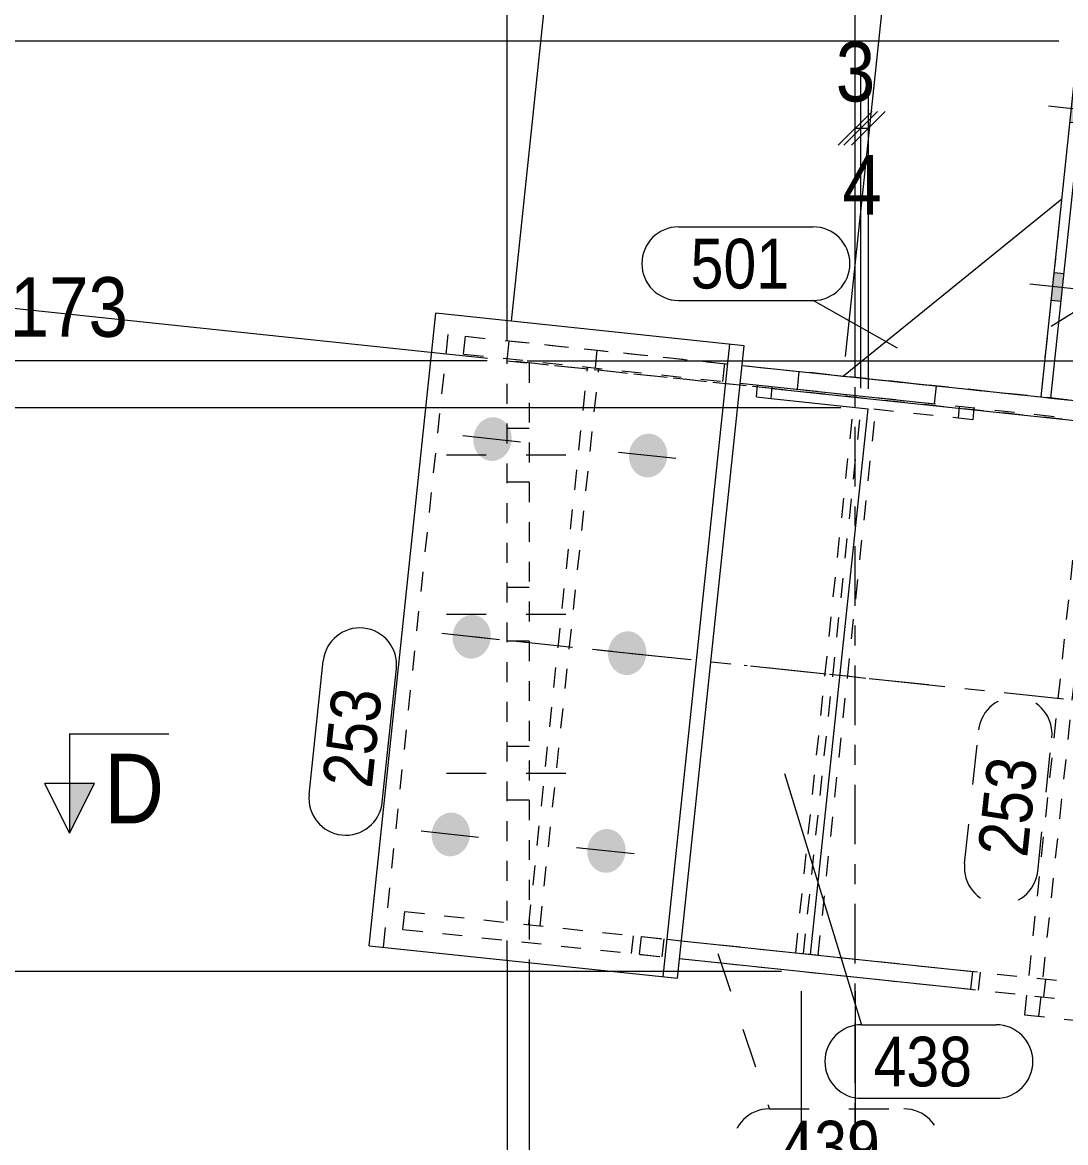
# Model space of a CAD drawing. Header units: millimetres. Extents: x 2 to 579, y 0 to 825.
# Drawn here: x 271.3 to 323.8, y 644.8 to 701.2 of the extents above; entities that cross this region are included whole.
import ezdxf

# ---------------------------------------------------------------- set-up
doc = ezdxf.new("R2010")
doc.units = ezdxf.units.MM
for name, pattern in [('XKITLINE00', [0]), ('XKITLINE01', [4, 1, -1, 1, -1]), ('XKITLINE02', [4, 2, -2]), ('XKITLINE03', [6, 3, -1, 1, -1])]:
    doc.linetypes.add(name, pattern=pattern)
for name, color, linetype, lineweight in [('Bolt', 3, 'Continuous', 0), ('Dimensions', 7, 'Continuous', 0), ('Part', 2, 'Continuous', 0), ('PartMark', 7, 'Continuous', 0), ('Section', 6, 'Continuous', 0)]:
    doc.layers.add(name, color=color, linetype=linetype, lineweight=lineweight)
doc.styles.add('ARIAL', font='ARIAL.TTF')

# ---------------------------------------------------------------- blocks, each defined once
blk = doc.blocks.new('*A7')
at = {"layer": 'Bolt', "color": 3, "linetype": 'XKITLINE02', "lineweight": 0}
for p, q in [((296.766, 680.733), (295.666, 680.733)), ((296.766, 680.733), (295.666, 680.733)), ((298.616, 679.383), (291.616, 679.383)), ((298.616, 679.383), (291.616, 679.383)), ((296.766, 678.033), (295.666, 678.033)), ((296.766, 678.033), (295.666, 678.033)), ((296.766, 672.733), (295.666, 672.733)), ((296.766, 672.733), (295.666, 672.733)), ((298.616, 671.383), (291.616, 671.383)), ((298.616, 671.383), (291.616, 671.383)), ((296.766, 670.033), (295.666, 670.033)), ((296.766, 670.033), (295.666, 670.033)), ((296.766, 664.733), (295.666, 664.733)), ((296.766, 664.733), (295.666, 664.733)), ((298.616, 663.383), (291.616, 663.383)), ((298.616, 663.383), (291.616, 663.383)), ((296.766, 662.033), (295.666, 662.033)), ((296.766, 662.033), (295.666, 662.033))]:
    blk.add_line(p, q, dxfattribs=at)
blk = doc.blocks.new('*A9')
at = {"layer": 'Bolt'}
for points in [[(324.124, 697.534), (324.621, 697.481), (324.475, 696.089), (323.977, 696.142)], [(324.124, 697.534), (324.621, 697.481), (324.475, 696.089), (323.977, 696.142)], [(323.18, 688.583), (323.677, 688.531), (323.53, 687.139), (323.033, 687.191)], [(323.18, 688.583), (323.677, 688.531), (323.53, 687.139), (323.033, 687.191)]]:
    blk.add_hatch(color=3, dxfattribs=at).paths.add_polyline_path(points, flags=17)
at = {"layer": 'Bolt', "color": 3, "linetype": 'XKITLINE00', "lineweight": 0}
for p, q in [((324.124, 697.534), (324.621, 697.481)), ((324.124, 697.534), (324.621, 697.481)), ((322.897, 696.959), (325.881, 696.645)), ((322.897, 696.959), (325.881, 696.645)), ((323.977, 696.142), (324.475, 696.089)), ((323.977, 696.142), (324.475, 696.089)), ((323.18, 688.583), (323.677, 688.531)), ((323.18, 688.583), (323.677, 688.531)), ((321.953, 688.009), (324.936, 687.694)), ((321.953, 688.009), (324.936, 687.694)), ((323.033, 687.191), (323.53, 687.139)), ((323.033, 687.191), (323.53, 687.139))]:
    blk.add_line(p, q, dxfattribs=at)
blk = doc.blocks.new('*A19')
at = {"layer": 'Bolt'}
for points in [[(295.882, 680.073), (295.878, 680.046), (295.874, 680.02), (295.869, 679.993), (295.863, 679.967), (295.858, 679.94), (295.851, 679.914), (295.844, 679.888), (295.836, 679.863), (295.828, 679.837), (295.819, 679.812), (295.81, 679.787), (295.8, 679.762), (295.79, 679.737), (295.779, 679.713), (295.768, 679.689), (295.756, 679.665), (295.744, 679.642), (295.731, 679.619), (295.717, 679.596), (295.704, 679.574), (295.689, 679.552), (295.675, 679.53), (295.66, 679.509), (295.644, 679.488), (295.628, 679.468), (295.611, 679.448), (295.595, 679.429), (295.577, 679.41), (295.56, 679.391), (295.542, 679.373), (295.523, 679.356), (295.504, 679.339), (295.485, 679.322), (295.466, 679.306), (295.446, 679.291), (295.426, 679.276), (295.405, 679.262), (295.385, 679.248), (295.364, 679.235), (295.343, 679.222), (295.321, 679.21), (295.299, 679.199), (295.277, 679.188), (295.255, 679.178), (295.233, 679.169), (295.21, 679.16), (295.188, 679.151), (295.165, 679.144), (295.142, 679.137), (295.119, 679.13), (295.096, 679.125), (295.072, 679.119), (295.049, 679.115), (295.025, 679.111), (295.002, 679.108), (294.978, 679.106), (294.955, 679.104), (294.931, 679.103), (294.907, 679.102), (294.884, 679.102), (294.86, 679.103), (294.836, 679.105), (294.813, 679.107), (294.79, 679.11), (294.766, 679.113), (294.743, 679.117), (294.72, 679.122), (294.697, 679.127), (294.674, 679.133), (294.651, 679.14), (294.629, 679.147), (294.606, 679.155), (294.584, 679.164), (294.562, 679.173), (294.54, 679.183), (294.519, 679.194), (294.497, 679.205), (294.476, 679.216), (294.456, 679.229), (294.435, 679.241), (294.415, 679.255), (294.395, 679.269), (294.376, 679.283), (294.357, 679.299), (294.338, 679.314), (294.319, 679.33), (294.301, 679.347), (294.283, 679.364), (294.266, 679.382), (294.249, 679.4), (294.232, 679.419), (294.216, 679.438), (294.201, 679.458), (294.185, 679.478), (294.17, 679.498), (294.156, 679.519), (294.142, 679.541), (294.129, 679.563), (294.116, 679.585), (294.103, 679.607), (294.091, 679.63), (294.08, 679.653), (294.069, 679.677), (294.059, 679.701), (294.049, 679.725), (294.039, 679.749), (294.03, 679.774), (294.022, 679.799), (294.014, 679.824), (294.007, 679.85), (294.001, 679.875), (293.994, 679.901), (293.989, 679.927), (293.984, 679.953), (293.98, 679.98), (293.976, 680.006), (293.972, 680.033), (293.97, 680.059), (293.968, 680.086), (293.966, 680.113), (293.965, 680.14), (293.965, 680.167), (293.965, 680.194), (293.966, 680.221), (293.967, 680.248), (293.969, 680.275), (293.972, 680.302), (293.975, 680.328), (293.979, 680.355), (293.983, 680.382), (293.988, 680.408), (293.993, 680.435), (293.999, 680.461), (294.006, 680.487), (294.013, 680.513), (294.02, 680.539), (294.029, 680.564), (294.037, 680.59), (294.047, 680.615), (294.056, 680.64), (294.067, 680.664), (294.077, 680.688), (294.089, 680.712), (294.101, 680.736), (294.113, 680.76), (294.126, 680.783), (294.139, 680.805), (294.153, 680.828), (294.167, 680.85), (294.182, 680.871), (294.197, 680.892), (294.213, 680.913), (294.229, 680.933), (294.245, 680.953), (294.262, 680.973), (294.279, 680.992), (294.297, 681.01), (294.315, 681.028), (294.334, 681.046), (294.352, 681.062), (294.372, 681.079), (294.391, 681.095), (294.411, 681.11), (294.431, 681.125), (294.451, 681.139), (294.472, 681.153), (294.493, 681.166), (294.514, 681.179), (294.536, 681.191), (294.557, 681.202), (294.579, 681.213), (294.601, 681.223), (294.624, 681.233), (294.646, 681.242), (294.669, 681.25), (294.692, 681.258), (294.715, 681.265), (294.738, 681.271), (294.761, 681.277), (294.784, 681.282), (294.808, 681.286), (294.831, 681.29), (294.855, 681.293), (294.879, 681.296), (294.902, 681.298), (294.926, 681.299), (294.949, 681.299), (294.973, 681.299), (294.997, 681.298), (295.02, 681.297), (295.044, 681.295), (295.067, 681.292), (295.091, 681.288), (295.114, 681.284), (295.137, 681.279), (295.16, 681.274), (295.183, 681.268), (295.206, 681.261), (295.228, 681.254), (295.25, 681.246), (295.273, 681.237), (295.295, 681.228), (295.316, 681.218), (295.338, 681.208), (295.359, 681.197), (295.38, 681.185), (295.401, 681.173), (295.421, 681.16), (295.442, 681.146), (295.461, 681.132), (295.481, 681.118), (295.5, 681.103), (295.519, 681.087), (295.538, 681.071), (295.556, 681.054), (295.573, 681.037), (295.591, 681.019), (295.608, 681.001), (295.624, 680.982), (295.64, 680.963), (295.656, 680.943), (295.671, 680.923), (295.686, 680.903), (295.701, 680.882), (295.715, 680.861), (295.728, 680.839), (295.741, 680.817), (295.753, 680.794), (295.765, 680.771), (295.777, 680.748), (295.788, 680.725), (295.798, 680.701), (295.808, 680.677), (295.817, 680.652), (295.826, 680.627), (295.835, 680.602), (295.842, 680.577), (295.85, 680.552), (295.856, 680.526), (295.862, 680.5), (295.868, 680.474), (295.873, 680.448), (295.877, 680.422), (295.881, 680.395), (295.884, 680.369), (295.887, 680.342), (295.889, 680.315), (295.89, 680.288), (295.891, 680.261), (295.892, 680.234), (295.892, 680.207), (295.891, 680.181), (295.889, 680.154), (295.887, 680.127), (295.885, 680.1)], [(303.707, 679.248), (303.704, 679.221), (303.699, 679.194), (303.695, 679.168), (303.689, 679.141), (303.683, 679.115), (303.677, 679.089), (303.67, 679.063), (303.662, 679.037), (303.654, 679.012), (303.645, 678.986), (303.636, 678.961), (303.626, 678.936), (303.616, 678.912), (303.605, 678.887), (303.594, 678.863), (303.582, 678.84), (303.569, 678.816), (303.556, 678.793), (303.543, 678.771), (303.529, 678.748), (303.515, 678.726), (303.5, 678.705), (303.485, 678.684), (303.47, 678.663), (303.454, 678.643), (303.437, 678.623), (303.42, 678.603), (303.403, 678.584), (303.385, 678.566), (303.367, 678.548), (303.349, 678.53), (303.33, 678.513), (303.311, 678.497), (303.291, 678.481), (303.272, 678.466), (303.252, 678.451), (303.231, 678.436), (303.21, 678.423), (303.189, 678.41), (303.168, 678.397), (303.147, 678.385), (303.125, 678.374), (303.103, 678.363), (303.081, 678.353), (303.059, 678.343), (303.036, 678.334), (303.013, 678.326), (302.991, 678.318), (302.968, 678.311), (302.944, 678.305), (302.921, 678.299), (302.898, 678.294), (302.874, 678.29), (302.851, 678.286), (302.827, 678.283), (302.804, 678.28), (302.78, 678.278), (302.757, 678.277), (302.733, 678.277), (302.709, 678.277), (302.686, 678.278), (302.662, 678.279), (302.639, 678.281), (302.615, 678.284), (302.592, 678.288), (302.569, 678.292), (302.545, 678.296), (302.522, 678.302), (302.5, 678.308), (302.477, 678.315), (302.454, 678.322), (302.432, 678.33), (302.41, 678.339), (302.388, 678.348), (302.366, 678.358), (302.344, 678.368), (302.323, 678.379), (302.302, 678.391), (302.281, 678.403), (302.261, 678.416), (302.241, 678.429), (302.221, 678.443), (302.201, 678.458), (302.182, 678.473), (302.163, 678.489), (302.145, 678.505), (302.127, 678.522), (302.109, 678.539), (302.092, 678.557), (302.075, 678.575), (302.058, 678.594), (302.042, 678.613), (302.026, 678.632), (302.011, 678.653), (301.996, 678.673), (301.982, 678.694), (301.968, 678.715), (301.954, 678.737), (301.941, 678.759), (301.929, 678.782), (301.917, 678.805), (301.906, 678.828), (301.895, 678.851), (301.884, 678.875), (301.874, 678.899), (301.865, 678.924), (301.856, 678.949), (301.848, 678.973), (301.84, 678.999), (301.833, 679.024), (301.826, 679.05), (301.82, 679.076), (301.815, 679.102), (301.81, 679.128), (301.805, 679.154), (301.801, 679.181), (301.798, 679.207), (301.796, 679.234), (301.793, 679.261), (301.792, 679.288), (301.791, 679.315), (301.791, 679.341), (301.791, 679.368), (301.792, 679.395), (301.793, 679.422), (301.795, 679.449), (301.798, 679.476), (301.801, 679.503), (301.804, 679.53), (301.809, 679.556), (301.813, 679.583), (301.819, 679.609), (301.825, 679.636), (301.831, 679.662), (301.838, 679.688), (301.846, 679.713), (301.854, 679.739), (301.863, 679.764), (301.872, 679.789), (301.882, 679.814), (301.892, 679.839), (301.903, 679.863), (301.915, 679.887), (301.926, 679.911), (301.939, 679.934), (301.952, 679.957), (301.965, 679.98), (301.979, 680.002), (301.993, 680.024), (302.008, 680.046), (302.023, 680.067), (302.038, 680.088), (302.055, 680.108), (302.071, 680.128), (302.088, 680.147), (302.105, 680.166), (302.123, 680.185), (302.141, 680.203), (302.159, 680.22), (302.178, 680.237), (302.197, 680.254), (302.217, 680.269), (302.236, 680.285), (302.257, 680.3), (302.277, 680.314), (302.298, 680.328), (302.319, 680.341), (302.34, 680.353), (302.361, 680.365), (302.383, 680.377), (302.405, 680.388), (302.427, 680.398), (302.449, 680.407), (302.472, 680.416), (302.495, 680.424), (302.517, 680.432), (302.54, 680.439), (302.564, 680.446), (302.587, 680.451), (302.61, 680.456), (302.634, 680.461), (302.657, 680.465), (302.681, 680.468), (302.704, 680.47), (302.728, 680.472), (302.751, 680.473), (302.775, 680.474), (302.799, 680.474), (302.822, 680.473), (302.846, 680.471), (302.869, 680.469), (302.893, 680.466), (302.916, 680.463), (302.939, 680.459), (302.963, 680.454), (302.986, 680.449), (303.008, 680.443), (303.031, 680.436), (303.054, 680.428), (303.076, 680.42), (303.098, 680.412), (303.12, 680.403), (303.142, 680.393), (303.164, 680.382), (303.185, 680.371), (303.206, 680.36), (303.227, 680.347), (303.247, 680.334), (303.267, 680.321), (303.287, 680.307), (303.307, 680.292), (303.326, 680.277), (303.345, 680.262), (303.363, 680.245), (303.381, 680.229), (303.399, 680.212), (303.416, 680.194), (303.433, 680.176), (303.45, 680.157), (303.466, 680.138), (303.482, 680.118), (303.497, 680.098), (303.512, 680.077), (303.526, 680.056), (303.54, 680.035), (303.554, 680.013), (303.567, 679.991), (303.579, 679.969), (303.591, 679.946), (303.602, 679.923), (303.613, 679.899), (303.624, 679.875), (303.634, 679.851), (303.643, 679.827), (303.652, 679.802), (303.66, 679.777), (303.668, 679.752), (303.675, 679.726), (303.682, 679.701), (303.688, 679.675), (303.693, 679.649), (303.698, 679.623), (303.703, 679.596), (303.707, 679.57), (303.71, 679.543), (303.713, 679.516), (303.715, 679.49), (303.716, 679.463), (303.717, 679.436), (303.717, 679.409), (303.717, 679.382), (303.716, 679.355), (303.715, 679.328), (303.713, 679.301), (303.71, 679.274)], [(294.833, 670.128), (294.829, 670.101), (294.825, 670.075), (294.82, 670.048), (294.815, 670.022), (294.809, 669.996), (294.802, 669.969), (294.795, 669.943), (294.787, 669.918), (294.779, 669.892), (294.77, 669.867), (294.761, 669.842), (294.751, 669.817), (294.741, 669.792), (294.73, 669.768), (294.719, 669.744), (294.707, 669.72), (294.695, 669.697), (294.682, 669.674), (294.669, 669.651), (294.655, 669.629), (294.64, 669.607), (294.626, 669.585), (294.611, 669.564), (294.595, 669.543), (294.579, 669.523), (294.562, 669.503), (294.546, 669.484), (294.528, 669.465), (294.511, 669.446), (294.493, 669.428), (294.474, 669.411), (294.455, 669.394), (294.436, 669.378), (294.417, 669.362), (294.397, 669.346), (294.377, 669.331), (294.356, 669.317), (294.336, 669.303), (294.315, 669.29), (294.294, 669.278), (294.272, 669.266), (294.25, 669.254), (294.229, 669.243), (294.206, 669.233), (294.184, 669.224), (294.162, 669.215), (294.139, 669.207), (294.116, 669.199), (294.093, 669.192), (294.07, 669.185), (294.047, 669.18), (294.023, 669.175), (294, 669.17), (293.976, 669.166), (293.953, 669.163), (293.929, 669.161), (293.906, 669.159), (293.882, 669.158), (293.858, 669.157), (293.835, 669.157), (293.811, 669.158), (293.788, 669.16), (293.764, 669.162), (293.741, 669.165), (293.717, 669.168), (293.694, 669.172), (293.671, 669.177), (293.648, 669.182), (293.625, 669.189), (293.602, 669.195), (293.58, 669.203), (293.557, 669.211), (293.535, 669.219), (293.513, 669.228), (293.491, 669.238), (293.47, 669.249), (293.449, 669.26), (293.428, 669.271), (293.407, 669.284), (293.386, 669.297), (293.366, 669.31), (293.346, 669.324), (293.327, 669.339), (293.308, 669.354), (293.289, 669.369), (293.27, 669.386), (293.252, 669.402), (293.234, 669.42), (293.217, 669.437), (293.2, 669.455), (293.183, 669.474), (293.167, 669.493), (293.152, 669.513), (293.136, 669.533), (293.121, 669.554), (293.107, 669.575), (293.093, 669.596), (293.08, 669.618), (293.067, 669.64), (293.054, 669.662), (293.042, 669.685), (293.031, 669.708), (293.02, 669.732), (293.01, 669.756), (293, 669.78), (292.99, 669.804), (292.981, 669.829), (292.973, 669.854), (292.965, 669.879), (292.958, 669.905), (292.952, 669.93), (292.945, 669.956), (292.94, 669.982), (292.935, 670.008), (292.931, 670.035), (292.927, 670.061), (292.924, 670.088), (292.921, 670.115), (292.919, 670.141), (292.917, 670.168), (292.916, 670.195), (292.916, 670.222), (292.916, 670.249), (292.917, 670.276), (292.918, 670.303), (292.92, 670.33), (292.923, 670.357), (292.926, 670.384), (292.93, 670.41), (292.934, 670.437), (292.939, 670.463), (292.944, 670.49), (292.95, 670.516), (292.957, 670.542), (292.964, 670.568), (292.971, 670.594), (292.98, 670.619), (292.988, 670.645), (292.998, 670.67), (293.007, 670.695), (293.018, 670.719), (293.029, 670.744), (293.04, 670.768), (293.052, 670.791), (293.064, 670.815), (293.077, 670.838), (293.09, 670.86), (293.104, 670.883), (293.118, 670.905), (293.133, 670.926), (293.148, 670.947), (293.164, 670.968), (293.18, 670.989), (293.196, 671.008), (293.213, 671.028), (293.231, 671.047), (293.248, 671.065), (293.266, 671.083), (293.285, 671.101), (293.303, 671.118), (293.323, 671.134), (293.342, 671.15), (293.362, 671.165), (293.382, 671.18), (293.402, 671.195), (293.423, 671.208), (293.444, 671.221), (293.465, 671.234), (293.487, 671.246), (293.508, 671.257), (293.53, 671.268), (293.552, 671.278), (293.575, 671.288), (293.597, 671.297), (293.62, 671.305), (293.643, 671.313), (293.666, 671.32), (293.689, 671.326), (293.712, 671.332), (293.735, 671.337), (293.759, 671.341), (293.782, 671.345), (293.806, 671.348), (293.83, 671.351), (293.853, 671.353), (293.877, 671.354), (293.9, 671.354), (293.924, 671.354), (293.948, 671.353), (293.971, 671.352), (293.995, 671.35), (294.018, 671.347), (294.042, 671.343), (294.065, 671.339), (294.088, 671.335), (294.111, 671.329), (294.134, 671.323), (294.157, 671.316), (294.179, 671.309), (294.202, 671.301), (294.224, 671.292), (294.246, 671.283), (294.267, 671.273), (294.289, 671.263), (294.31, 671.252), (294.331, 671.24), (294.352, 671.228), (294.372, 671.215), (294.393, 671.202), (294.412, 671.188), (294.432, 671.173), (294.451, 671.158), (294.47, 671.142), (294.489, 671.126), (294.507, 671.109), (294.524, 671.092), (294.542, 671.074), (294.559, 671.056), (294.575, 671.037), (294.592, 671.018), (294.607, 670.999), (294.622, 670.979), (294.637, 670.958), (294.652, 670.937), (294.666, 670.916), (294.679, 670.894), (294.692, 670.872), (294.704, 670.849), (294.716, 670.826), (294.728, 670.803), (294.739, 670.78), (294.749, 670.756), (294.759, 670.732), (294.768, 670.707), (294.777, 670.683), (294.786, 670.658), (294.793, 670.632), (294.801, 670.607), (294.807, 670.581), (294.813, 670.555), (294.819, 670.529), (294.824, 670.503), (294.828, 670.477), (294.832, 670.45), (294.835, 670.424), (294.838, 670.397), (294.84, 670.37), (294.842, 670.343), (294.842, 670.317), (294.843, 670.29), (294.843, 670.263), (294.842, 670.236), (294.84, 670.209), (294.838, 670.182), (294.836, 670.155)], [(302.658, 669.303), (302.655, 669.276), (302.65, 669.249), (302.646, 669.223), (302.64, 669.196), (302.634, 669.17), (302.628, 669.144), (302.621, 669.118), (302.613, 669.092), (302.605, 669.067), (302.596, 669.041), (302.587, 669.016), (302.577, 668.991), (302.567, 668.967), (302.556, 668.943), (302.545, 668.919), (302.533, 668.895), (302.52, 668.871), (302.508, 668.848), (302.494, 668.826), (302.48, 668.803), (302.466, 668.781), (302.451, 668.76), (302.436, 668.739), (302.421, 668.718), (302.405, 668.698), (302.388, 668.678), (302.371, 668.658), (302.354, 668.639), (302.336, 668.621), (302.318, 668.603), (302.3, 668.586), (302.281, 668.569), (302.262, 668.552), (302.242, 668.536), (302.223, 668.521), (302.203, 668.506), (302.182, 668.492), (302.161, 668.478), (302.141, 668.465), (302.119, 668.452), (302.098, 668.44), (302.076, 668.429), (302.054, 668.418), (302.032, 668.408), (302.01, 668.398), (301.987, 668.389), (301.964, 668.381), (301.942, 668.373), (301.919, 668.366), (301.896, 668.36), (301.872, 668.354), (301.849, 668.349), (301.826, 668.345), (301.802, 668.341), (301.779, 668.338), (301.755, 668.335), (301.731, 668.333), (301.708, 668.332), (301.684, 668.332), (301.66, 668.332), (301.637, 668.333), (301.613, 668.334), (301.59, 668.336), (301.566, 668.339), (301.543, 668.343), (301.52, 668.347), (301.496, 668.352), (301.473, 668.357), (301.451, 668.363), (301.428, 668.37), (301.405, 668.377), (301.383, 668.385), (301.361, 668.394), (301.339, 668.403), (301.317, 668.413), (301.295, 668.423), (301.274, 668.434), (301.253, 668.446), (301.232, 668.458), (301.212, 668.471), (301.192, 668.485), (301.172, 668.499), (301.152, 668.513), (301.133, 668.528), (301.114, 668.544), (301.096, 668.56), (301.078, 668.577), (301.06, 668.594), (301.043, 668.612), (301.026, 668.63), (301.009, 668.649), (300.993, 668.668), (300.977, 668.688), (300.962, 668.708), (300.947, 668.728), (300.933, 668.749), (300.919, 668.77), (300.905, 668.792), (300.893, 668.814), (300.88, 668.837), (300.868, 668.86), (300.857, 668.883), (300.846, 668.907), (300.835, 668.93), (300.825, 668.955), (300.816, 668.979), (300.807, 669.004), (300.799, 669.029), (300.791, 669.054), (300.784, 669.079), (300.777, 669.105), (300.771, 669.131), (300.766, 669.157), (300.761, 669.183), (300.756, 669.209), (300.752, 669.236), (300.749, 669.262), (300.747, 669.289), (300.744, 669.316), (300.743, 669.343), (300.742, 669.37), (300.742, 669.397), (300.742, 669.424), (300.743, 669.451), (300.744, 669.477), (300.746, 669.504), (300.749, 669.531), (300.752, 669.558), (300.755, 669.585), (300.76, 669.611), (300.765, 669.638), (300.77, 669.664), (300.776, 669.691), (300.782, 669.717), (300.789, 669.743), (300.797, 669.769), (300.805, 669.794), (300.814, 669.819), (300.823, 669.844), (300.833, 669.869), (300.843, 669.894), (300.854, 669.918), (300.866, 669.942), (300.877, 669.966), (300.89, 669.989), (300.903, 670.012), (300.916, 670.035), (300.93, 670.057), (300.944, 670.079), (300.959, 670.101), (300.974, 670.122), (300.99, 670.143), (301.006, 670.163), (301.022, 670.183), (301.039, 670.202), (301.056, 670.221), (301.074, 670.24), (301.092, 670.258), (301.11, 670.275), (301.129, 670.292), (301.148, 670.309), (301.168, 670.325), (301.187, 670.34), (301.208, 670.355), (301.228, 670.369), (301.249, 670.383), (301.27, 670.396), (301.291, 670.409), (301.312, 670.421), (301.334, 670.432), (301.356, 670.443), (301.378, 670.453), (301.4, 670.462), (301.423, 670.471), (301.446, 670.48), (301.468, 670.487), (301.491, 670.494), (301.515, 670.501), (301.538, 670.507), (301.561, 670.512), (301.585, 670.516), (301.608, 670.52), (301.632, 670.523), (301.655, 670.525), (301.679, 670.527), (301.703, 670.528), (301.726, 670.529), (301.75, 670.529), (301.773, 670.528), (301.797, 670.526), (301.82, 670.524), (301.844, 670.522), (301.867, 670.518), (301.891, 670.514), (301.914, 670.509), (301.937, 670.504), (301.96, 670.498), (301.982, 670.491), (302.005, 670.484), (302.027, 670.476), (302.049, 670.467), (302.071, 670.458), (302.093, 670.448), (302.115, 670.437), (302.136, 670.426), (302.157, 670.415), (302.178, 670.402), (302.198, 670.39), (302.218, 670.376), (302.238, 670.362), (302.258, 670.348), (302.277, 670.332), (302.296, 670.317), (302.314, 670.301), (302.332, 670.284), (302.35, 670.267), (302.368, 670.249), (302.384, 670.231), (302.401, 670.212), (302.417, 670.193), (302.433, 670.173), (302.448, 670.153), (302.463, 670.133), (302.477, 670.112), (302.491, 670.09), (302.505, 670.069), (302.518, 670.046), (302.53, 670.024), (302.542, 670.001), (302.554, 669.978), (302.564, 669.954), (302.575, 669.93), (302.585, 669.906), (302.594, 669.882), (302.603, 669.857), (302.611, 669.832), (302.619, 669.807), (302.626, 669.781), (302.633, 669.756), (302.639, 669.73), (302.645, 669.704), (302.649, 669.678), (302.654, 669.651), (302.658, 669.625), (302.661, 669.598), (302.664, 669.572), (302.666, 669.545), (302.667, 669.518), (302.668, 669.491), (302.668, 669.464), (302.668, 669.437), (302.667, 669.41), (302.666, 669.383), (302.664, 669.356), (302.662, 669.33)], [(293.784, 660.183), (293.78, 660.157), (293.776, 660.13), (293.771, 660.103), (293.766, 660.077), (293.76, 660.051), (293.753, 660.025), (293.746, 659.999), (293.738, 659.973), (293.73, 659.947), (293.721, 659.922), (293.712, 659.897), (293.702, 659.872), (293.692, 659.847), (293.681, 659.823), (293.67, 659.799), (293.658, 659.775), (293.646, 659.752), (293.633, 659.729), (293.62, 659.706), (293.606, 659.684), (293.592, 659.662), (293.577, 659.64), (293.562, 659.619), (293.546, 659.599), (293.53, 659.578), (293.513, 659.558), (293.497, 659.539), (293.479, 659.52), (293.462, 659.502), (293.444, 659.484), (293.425, 659.466), (293.406, 659.449), (293.387, 659.433), (293.368, 659.417), (293.348, 659.401), (293.328, 659.387), (293.308, 659.372), (293.287, 659.359), (293.266, 659.345), (293.245, 659.333), (293.223, 659.321), (293.201, 659.309), (293.18, 659.299), (293.157, 659.288), (293.135, 659.279), (293.113, 659.27), (293.09, 659.262), (293.067, 659.254), (293.044, 659.247), (293.021, 659.241), (292.998, 659.235), (292.974, 659.23), (292.951, 659.225), (292.927, 659.222), (292.904, 659.218), (292.88, 659.216), (292.857, 659.214), (292.833, 659.213), (292.809, 659.212), (292.786, 659.213), (292.762, 659.213), (292.739, 659.215), (292.715, 659.217), (292.692, 659.22), (292.668, 659.223), (292.645, 659.227), (292.622, 659.232), (292.599, 659.238), (292.576, 659.244), (292.553, 659.25), (292.531, 659.258), (292.508, 659.266), (292.486, 659.274), (292.464, 659.284), (292.442, 659.293), (292.421, 659.304), (292.4, 659.315), (292.379, 659.327), (292.358, 659.339), (292.337, 659.352), (292.317, 659.365), (292.297, 659.379), (292.278, 659.394), (292.259, 659.409), (292.24, 659.425), (292.221, 659.441), (292.203, 659.457), (292.185, 659.475), (292.168, 659.492), (292.151, 659.511), (292.134, 659.529), (292.118, 659.549), (292.103, 659.568), (292.087, 659.588), (292.073, 659.609), (292.058, 659.63), (292.044, 659.651), (292.031, 659.673), (292.018, 659.695), (292.005, 659.717), (291.993, 659.74), (291.982, 659.764), (291.971, 659.787), (291.961, 659.811), (291.951, 659.835), (291.941, 659.86), (291.933, 659.884), (291.924, 659.909), (291.916, 659.934), (291.909, 659.96), (291.903, 659.986), (291.897, 660.011), (291.891, 660.037), (291.886, 660.064), (291.882, 660.09), (291.878, 660.116), (291.875, 660.143), (291.872, 660.17), (291.87, 660.197), (291.868, 660.223), (291.867, 660.25), (291.867, 660.277), (291.867, 660.304), (291.868, 660.331), (291.869, 660.358), (291.871, 660.385), (291.874, 660.412), (291.877, 660.439), (291.881, 660.465), (291.885, 660.492), (291.89, 660.519), (291.895, 660.545), (291.901, 660.571), (291.908, 660.597), (291.915, 660.623), (291.922, 660.649), (291.931, 660.675), (291.939, 660.7), (291.949, 660.725), (291.958, 660.75), (291.969, 660.775), (291.98, 660.799), (291.991, 660.823), (292.003, 660.847), (292.015, 660.87), (292.028, 660.893), (292.041, 660.916), (292.055, 660.938), (292.069, 660.96), (292.084, 660.981), (292.099, 661.003), (292.115, 661.023), (292.131, 661.044), (292.147, 661.064), (292.164, 661.083), (292.182, 661.102), (292.199, 661.12), (292.217, 661.138), (292.236, 661.156), (292.254, 661.173), (292.274, 661.189), (292.293, 661.205), (292.313, 661.221), (292.333, 661.235), (292.353, 661.25), (292.374, 661.263), (292.395, 661.277), (292.416, 661.289), (292.438, 661.301), (292.459, 661.313), (292.481, 661.323), (292.503, 661.333), (292.526, 661.343), (292.548, 661.352), (292.571, 661.36), (292.594, 661.368), (292.617, 661.375), (292.64, 661.381), (292.663, 661.387), (292.687, 661.392), (292.71, 661.397), (292.733, 661.4), (292.757, 661.404), (292.781, 661.406), (292.804, 661.408), (292.828, 661.409), (292.852, 661.41), (292.875, 661.409), (292.899, 661.409), (292.922, 661.407), (292.946, 661.405), (292.969, 661.402), (292.993, 661.399), (293.016, 661.395), (293.039, 661.39), (293.062, 661.384), (293.085, 661.378), (293.108, 661.372), (293.13, 661.364), (293.153, 661.356), (293.175, 661.348), (293.197, 661.338), (293.219, 661.329), (293.24, 661.318), (293.261, 661.307), (293.282, 661.295), (293.303, 661.283), (293.324, 661.27), (293.344, 661.257), (293.364, 661.243), (293.383, 661.228), (293.402, 661.213), (293.421, 661.197), (293.44, 661.181), (293.458, 661.165), (293.476, 661.147), (293.493, 661.13), (293.51, 661.111), (293.526, 661.093), (293.543, 661.073), (293.558, 661.054), (293.574, 661.034), (293.588, 661.013), (293.603, 660.992), (293.617, 660.971), (293.63, 660.949), (293.643, 660.927), (293.655, 660.904), (293.667, 660.882), (293.679, 660.858), (293.69, 660.835), (293.7, 660.811), (293.71, 660.787), (293.72, 660.762), (293.728, 660.738), (293.737, 660.713), (293.744, 660.687), (293.752, 660.662), (293.758, 660.636), (293.764, 660.611), (293.77, 660.585), (293.775, 660.558), (293.779, 660.532), (293.783, 660.506), (293.786, 660.479), (293.789, 660.452), (293.791, 660.425), (293.793, 660.399), (293.793, 660.372), (293.794, 660.345), (293.794, 660.318), (293.793, 660.291), (293.791, 660.264), (293.789, 660.237), (293.787, 660.21)], [(301.609, 659.358), (301.606, 659.331), (301.602, 659.304), (301.597, 659.278), (301.591, 659.252), (301.585, 659.225), (301.579, 659.199), (301.572, 659.173), (301.564, 659.147), (301.556, 659.122), (301.547, 659.097), (301.538, 659.071), (301.528, 659.047), (301.518, 659.022), (301.507, 658.998), (301.496, 658.974), (301.484, 658.95), (301.471, 658.927), (301.459, 658.904), (301.445, 658.881), (301.431, 658.859), (301.417, 658.837), (301.402, 658.815), (301.387, 658.794), (301.372, 658.773), (301.356, 658.753), (301.339, 658.733), (301.322, 658.714), (301.305, 658.695), (301.287, 658.676), (301.269, 658.658), (301.251, 658.641), (301.232, 658.624), (301.213, 658.607), (301.193, 658.591), (301.174, 658.576), (301.154, 658.561), (301.133, 658.547), (301.113, 658.533), (301.092, 658.52), (301.07, 658.507), (301.049, 658.495), (301.027, 658.484), (301.005, 658.473), (300.983, 658.463), (300.961, 658.454), (300.938, 658.445), (300.916, 658.436), (300.893, 658.429), (300.87, 658.422), (300.847, 658.415), (300.823, 658.409), (300.8, 658.404), (300.777, 658.4), (300.753, 658.396), (300.73, 658.393), (300.706, 658.39), (300.682, 658.389), (300.659, 658.388), (300.635, 658.387), (300.611, 658.387), (300.588, 658.388), (300.564, 658.389), (300.541, 658.392), (300.517, 658.394), (300.494, 658.398), (300.471, 658.402), (300.448, 658.407), (300.425, 658.412), (300.402, 658.418), (300.379, 658.425), (300.356, 658.432), (300.334, 658.44), (300.312, 658.449), (300.29, 658.458), (300.268, 658.468), (300.247, 658.478), (300.225, 658.49), (300.204, 658.501), (300.183, 658.514), (300.163, 658.526), (300.143, 658.54), (300.123, 658.554), (300.103, 658.568), (300.084, 658.583), (300.065, 658.599), (300.047, 658.615), (300.029, 658.632), (300.011, 658.649), (299.994, 658.667), (299.977, 658.685), (299.96, 658.704), (299.944, 658.723), (299.928, 658.743), (299.913, 658.763), (299.898, 658.783), (299.884, 658.804), (299.87, 658.826), (299.857, 658.847), (299.844, 658.87), (299.831, 658.892), (299.819, 658.915), (299.808, 658.938), (299.797, 658.962), (299.786, 658.986), (299.776, 659.01), (299.767, 659.034), (299.758, 659.059), (299.75, 659.084), (299.742, 659.109), (299.735, 659.134), (299.728, 659.16), (299.722, 659.186), (299.717, 659.212), (299.712, 659.238), (299.707, 659.265), (299.704, 659.291), (299.7, 659.318), (299.698, 659.344), (299.696, 659.371), (299.694, 659.398), (299.693, 659.425), (299.693, 659.452), (299.693, 659.479), (299.694, 659.506), (299.695, 659.533), (299.697, 659.56), (299.7, 659.586), (299.703, 659.613), (299.706, 659.64), (299.711, 659.667), (299.716, 659.693), (299.721, 659.72), (299.727, 659.746), (299.733, 659.772), (299.741, 659.798), (299.748, 659.824), (299.756, 659.849), (299.765, 659.875), (299.774, 659.9), (299.784, 659.924), (299.794, 659.949), (299.805, 659.973), (299.817, 659.997), (299.828, 660.021), (299.841, 660.044), (299.854, 660.068), (299.867, 660.09), (299.881, 660.113), (299.895, 660.134), (299.91, 660.156), (299.925, 660.177), (299.941, 660.198), (299.957, 660.218), (299.973, 660.238), (299.99, 660.258), (300.007, 660.276), (300.025, 660.295), (300.043, 660.313), (300.061, 660.33), (300.08, 660.347), (300.099, 660.364), (300.119, 660.38), (300.139, 660.395), (300.159, 660.41), (300.179, 660.424), (300.2, 660.438), (300.221, 660.451), (300.242, 660.464), (300.263, 660.476), (300.285, 660.487), (300.307, 660.498), (300.329, 660.508), (300.351, 660.518), (300.374, 660.527), (300.397, 660.535), (300.42, 660.542), (300.443, 660.55), (300.466, 660.556), (300.489, 660.562), (300.512, 660.567), (300.536, 660.571), (300.559, 660.575), (300.583, 660.578), (300.606, 660.581), (300.63, 660.582), (300.654, 660.584), (300.677, 660.584), (300.701, 660.584), (300.724, 660.583), (300.748, 660.582), (300.772, 660.579), (300.795, 660.577), (300.818, 660.573), (300.842, 660.569), (300.865, 660.564), (300.888, 660.559), (300.911, 660.553), (300.933, 660.546), (300.956, 660.539), (300.978, 660.531), (301, 660.522), (301.022, 660.513), (301.044, 660.503), (301.066, 660.493), (301.087, 660.482), (301.108, 660.47), (301.129, 660.458), (301.149, 660.445), (301.169, 660.431), (301.189, 660.417), (301.209, 660.403), (301.228, 660.388), (301.247, 660.372), (301.265, 660.356), (301.283, 660.339), (301.301, 660.322), (301.319, 660.304), (301.336, 660.286), (301.352, 660.267), (301.368, 660.248), (301.384, 660.228), (301.399, 660.208), (301.414, 660.188), (301.428, 660.167), (301.442, 660.145), (301.456, 660.124), (301.469, 660.102), (301.481, 660.079), (301.493, 660.056), (301.505, 660.033), (301.516, 660.009), (301.526, 659.986), (301.536, 659.961), (301.545, 659.937), (301.554, 659.912), (301.562, 659.887), (301.57, 659.862), (301.577, 659.837), (301.584, 659.811), (301.59, 659.785), (301.596, 659.759), (301.601, 659.733), (301.605, 659.707), (301.609, 659.68), (301.612, 659.653), (301.615, 659.627), (301.617, 659.6), (301.618, 659.573), (301.619, 659.546), (301.62, 659.519), (301.619, 659.492), (301.618, 659.465), (301.617, 659.438), (301.615, 659.412), (301.613, 659.385)]]:
    blk.add_hatch(color=3, dxfattribs=at).paths.add_polyline_path(points, flags=17)
at = {"layer": 'Bolt', "color": 3, "linetype": 'XKITLINE00', "lineweight": 0}
for p, q in [((296.328, 680.053), (293.432, 680.358)), ((304.154, 679.228), (301.258, 679.533)), ((295.279, 670.108), (292.383, 670.414)), ((303.105, 669.283), (300.209, 669.588)), ((294.23, 660.163), (291.334, 660.469)), ((302.056, 659.338), (299.16, 659.643))]:
    blk.add_line(p, q, dxfattribs=at)
blk = doc.blocks.new('*A20')
at = {"layer": 'Part', "color": 7, "linetype": 'XKITLINE03', "lineweight": 0}
blk.add_line((313.166, 599.815), (313.166, 692.299), dxfattribs=at)
at = {"layer": 'Part', "color": 7, "linetype": 'XKITLINE01', "lineweight": 0}
for p, q in [((295.666, 653.979), (295.666, 684.145)), ((295.666, 684.145), (296.766, 684.029)), ((329.566, 680.569), (296.766, 684.029)), ((296.766, 684.029), (296.766, 653.863))]:
    blk.add_line(p, q, dxfattribs=at)
at = {"layer": 'Part', "color": 2, "linetype": 'XKITLINE00', "lineweight": 0}
for p, q in [((295.666, 653.979), (295.666, 599.815)), ((296.766, 653.863), (296.766, 599.815))]:
    blk.add_line(p, q, dxfattribs=at)
blk = doc.blocks.new('*A23')
at = {"layer": 'Part', "color": 7, "linetype": 'XKITLINE01', "lineweight": 0}
for p, q in [((295.666, 684.145), (295.771, 685.139)), ((295.771, 685.139), (317.256, 682.873)), ((308.99, 682.74), (295.666, 684.145))]:
    blk.add_line(p, q, dxfattribs=at)
at = {"layer": 'Part', "color": 2, "linetype": 'XKITLINE00', "lineweight": 0}
for p, q in [((308.99, 682.74), (330.666, 680.453)), ((317.256, 682.873), (330.771, 681.448)), ((330.771, 681.448), (330.666, 680.453))]:
    blk.add_line(p, q, dxfattribs=at)
blk = doc.blocks.new('*A25')
at = {"layer": 'Part', "color": 2, "linetype": 'XKITLINE00', "lineweight": 0}
for p, q in [((322.519, 682.318), (324.407, 700.219)), ((323.016, 682.266), (324.905, 700.166)), ((324.407, 700.219), (324.905, 700.166))]:
    blk.add_line(p, q, dxfattribs=at)
at = {"layer": 'Part', "color": 7, "linetype": 'XKITLINE01', "lineweight": 0}
blk.add_line((322.519, 682.318), (323.016, 682.266), dxfattribs=at)
blk = doc.blocks.new('*A26')
at = {"layer": 'Part', "color": 2, "linetype": 'XKITLINE00', "lineweight": 0}
blk.add_line((323.568, 692.263), (312.574, 683.367), dxfattribs=at)
at = {"layer": 'Part', "color": 7, "linetype": 'XKITLINE01', "lineweight": 0}
for p, q in [((322.519, 682.318), (323.568, 692.263)), ((312.574, 683.367), (322.519, 682.318))]:
    blk.add_line(p, q, dxfattribs=at)
blk = doc.blocks.new('*A42')
at = {"layer": 'Part', "color": 7, "linetype": 'XKITLINE01', "lineweight": 0}
for p, q in [((293.474, 684.477), (293.568, 685.372)), ((293.568, 685.372), (307.481, 683.904)), ((300.1, 683.778), (300.195, 684.673)), ((293.474, 684.477), (307.386, 683.009)), ((296.755, 655.774), (299.713, 683.819)), ((297.32, 655.715), (300.278, 683.759)), ((306.517, 683.101), (306.611, 683.996)), ((308.198, 682.32), (308.261, 682.917)), ((308.198, 682.32), (308.937, 682.242)), ((310.181, 654.358), (313.076, 681.806)), ((290.421, 655.537), (290.516, 656.432)), ((290.516, 656.432), (304.428, 654.965)), ((290.421, 655.537), (304.334, 654.07)), ((301.926, 654.324), (302.02, 655.219)), ((303.464, 654.162), (303.559, 655.057)), ((303.704, 655.041), (304.428, 654.965))]:
    blk.add_line(p, q, dxfattribs=at)
at = {"layer": 'Part', "color": 2, "linetype": 'XKITLINE00', "lineweight": 0}
for p, q in [((307.481, 683.904), (317.256, 682.873)), ((307.386, 683.009), (317.161, 681.978)), ((308.937, 682.242), (309, 682.839)), ((317.161, 681.978), (317.256, 682.873)), ((308.937, 682.242), (313.815, 681.728)), ((310.92, 654.28), (313.815, 681.728)), ((304.428, 654.965), (319.081, 653.419)), ((304.334, 654.07), (318.987, 652.524)), ((318.987, 652.524), (319.081, 653.419))]:
    blk.add_line(p, q, dxfattribs=at)
at = {"layer": 'Part', "color": 7, "linetype": 'XKITLINE03', "lineweight": 0}
blk.add_line((316.856, 667.832), (293.69, 670.276), dxfattribs=at)
blk = doc.blocks.new('*A43')
at = {"layer": 'Part', "color": 7, "linetype": 'XKITLINE01', "lineweight": 0}
for p, q in [((310.337, 683.603), (310.243, 682.708)), ((325.808, 681.971), (310.337, 683.603)), ((310.243, 682.708), (330.677, 680.553)), ((318.404, 681.847), (318.341, 681.251)), ((323.016, 682.266), (330.771, 681.448)), ((325.714, 681.076), (325.808, 681.971)), ((310.567, 654.317), (313.463, 681.765)), ((311.307, 654.239), (314.202, 681.687)), ((319.08, 681.173), (313.463, 681.765)), ((319.143, 681.769), (319.08, 681.173)), ((327.304, 680.909), (327.398, 681.804)), ((328.994, 652.374), (331.952, 680.418)), ((332.075, 676.164), (330.986, 665.838)), ((330.666, 662.808), (329.56, 652.314)), ((302.407, 655.178), (302.312, 654.283)), ((302.407, 655.178), (335.798, 651.656)), ((302.312, 654.283), (335.704, 650.761)), ((319.373, 652.484), (319.468, 653.379)), ((322.661, 652.137), (322.756, 653.032)), ((335.704, 650.761), (335.798, 651.656))]:
    blk.add_line(p, q, dxfattribs=at)
at = {"layer": 'Part', "color": 2, "linetype": 'XKITLINE00', "lineweight": 0}
for p, q in [((330.771, 681.448), (338.851, 680.596)), ((330.677, 680.553), (338.756, 679.701)), ((332.518, 680.359), (332.075, 676.164)), ((338.756, 679.701), (338.851, 680.596)), ((330.986, 665.838), (330.666, 662.808))]:
    blk.add_line(p, q, dxfattribs=at)
at = {"layer": 'Part', "color": 7, "linetype": 'XKITLINE03', "lineweight": 0}
blk.add_line((335.582, 665.857), (307.59, 668.81), dxfattribs=at)
blk = doc.blocks.new('*A44')
at = {"layer": 'Part', "color": 7, "linetype": 'XKITLINE01', "lineweight": 0}
for p, q in [((322.411, 651.158), (325.767, 682.981)), ((324.938, 682.063), (321.687, 651.234)), ((339.262, 676.164), (338.611, 669.99)), ((339.995, 676.164), (339.388, 670.413)), ((337.069, 655.37), (336.469, 649.675)), ((337.801, 655.37), (337.252, 650.167)), ((321.687, 651.234), (336.621, 649.659))]:
    blk.add_line(p, q, dxfattribs=at)
at = {"layer": 'Part', "color": 2, "linetype": 'XKITLINE00', "lineweight": 0}
for p, q in [((325.043, 683.058), (324.938, 682.063)), ((325.043, 683.058), (340.549, 681.422)), ((339.825, 681.498), (339.262, 676.164)), ((340.549, 681.422), (339.995, 676.164)), ((339.388, 670.413), (337.801, 655.37)), ((338.611, 669.99), (337.069, 655.37)), ((337.252, 650.167), (337.192, 649.599)), ((336.621, 649.659), (337.192, 649.599))]:
    blk.add_line(p, q, dxfattribs=at)
blk = doc.blocks.new('*A45')
at = {"layer": 'Part', "color": 2, "linetype": 'XKITLINE00', "lineweight": 0}
for p, q in [((288.723, 654.711), (292.08, 686.534)), ((307.585, 684.899), (292.08, 686.534)), ((303.505, 653.152), (306.861, 684.975)), ((304.229, 653.075), (307.585, 684.899)), ((288.723, 654.711), (304.229, 653.075))]:
    blk.add_line(p, q, dxfattribs=at)
at = {"layer": 'Part', "color": 7, "linetype": 'XKITLINE01', "lineweight": 0}
blk.add_line((289.447, 654.635), (292.804, 686.458), dxfattribs=at)
blk = doc.blocks.new('*A105')
at = {"layer": 'Dimensions', "color": 7, "linetype": 'XKITLINE00', "lineweight": 0}
blk.add_line((323.407, 700.219), (198.316, 700.219), dxfattribs=at)
blk = doc.blocks.new('*A118')
at = {"layer": 'Dimensions', "color": 7, "linetype": 'XKITLINE00', "lineweight": 0}
blk.add_line((296.666, 684.145), (411.566, 684.145), dxfattribs=at)
blk = doc.blocks.new('*A121')
at = {"layer": 'Dimensions', "color": 7, "linetype": 'XKITLINE00', "lineweight": 0}
for p, q in [((310.456, 652.424), (310.456, 421.435)), ((313.166, 652.424), (313.166, 421.435))]:
    blk.add_line(p, q, dxfattribs=at)
blk = doc.blocks.new('*A129')
at = {"layer": 'Section'}
blk.add_hatch(color=3, dxfattribs=at).paths.add_polyline_path([(274.907, 662.87), (273.657, 660.37), (273.657, 662.87)], flags=17)
at = {"layer": 'Section', "color": 1, "linetype": 'XKITLINE00', "lineweight": 0}
for q in [(278.657, 665.37), (273.657, 660.37)]:
    blk.add_line((273.657, 665.37), q, dxfattribs=at)
at = {"layer": 'Section', "color": 3, "linetype": 'XKITLINE00', "lineweight": 0}
for p, q in [((273.657, 660.37), (272.407, 662.87)), ((274.907, 662.87), (272.407, 662.87)), ((273.657, 660.37), (274.907, 662.87))]:
    blk.add_line(p, q, dxfattribs=at)
at = {"layer": 'Section', "color": 7, "style": 'ARIAL', "width": 0.85}
blk.add_text('D', height=3.5, dxfattribs=at).set_placement((275.407, 660.87))
blk = doc.blocks.new('*A131')
at = {"layer": 'Dimensions', "color": 7, "linetype": 'XKITLINE00', "lineweight": 0}
blk.add_line((294.672, 684.25), (196.248, 694.631), dxfattribs=at)
blk = doc.blocks.new('*A132')
at = {"layer": 'Dimensions', "color": 7, "linetype": 'XKITLINE00', "lineweight": 0}
blk.add_line((294.666, 684.145), (210.316, 684.145), dxfattribs=at)
blk = doc.blocks.new('*A133')
at = {"layer": 'Dimensions', "color": 7, "linetype": 'XKITLINE00', "lineweight": 0}
for p, q in [((323.407, 700.219), (210.316, 700.219)), ((294.666, 684.145), (210.316, 684.145))]:
    blk.add_line(p, q, dxfattribs=at)
blk = doc.blocks.new('*A136')
at = {"layer": 'Dimensions', "color": 7, "linetype": 'XKITLINE00', "lineweight": 0}
blk.add_line((294.666, 684.145), (214.316, 684.145), dxfattribs=at)
blk = doc.blocks.new('*A139')
at = {"layer": 'Dimensions', "color": 7, "linetype": 'XKITLINE00', "lineweight": 0}
blk.add_line((294.666, 684.145), (234.316, 684.145), dxfattribs=at)
blk = doc.blocks.new('*A141')
at = {"layer": 'Dimensions', "color": 7, "linetype": 'XKITLINE00', "lineweight": 0}
blk.add_line((309.456, 653.424), (254.316, 653.424), dxfattribs=at)
blk = doc.blocks.new('*A142')
at = {"layer": 'Dimensions', "color": 7, "linetype": 'XKITLINE00', "lineweight": 0}
for p, q in [((312.446, 681.767), (254.316, 681.767)), ((309.456, 653.424), (254.316, 653.424))]:
    blk.add_line(p, q, dxfattribs=at)
blk = doc.blocks.new('*A143')
at = {"layer": 'Dimensions', "color": 7, "linetype": 'XKITLINE00', "lineweight": 0}
for p, q in [((294.666, 684.145), (254.316, 684.145)), ((312.446, 681.767), (254.316, 681.767))]:
    blk.add_line(p, q, dxfattribs=at)
at = {"layer": 'Dimensions', "color": 3, "style": 'ARIAL', "width": 0.85}
blk.add_text('8173', height=3, dxfattribs=at).set_placement((268.666, 685.345))
blk = doc.blocks.new('*A144')
at = {"layer": 'Dimensions', "color": 7, "linetype": 'XKITLINE00', "lineweight": 0}
for p, q in [((295.876, 686.134), (300.882, 733.594)), ((301.516, 731.515), (299.65, 730.005)), ((312.679, 684.362), (317.685, 731.822)), ((300.583, 730.76), (317.386, 728.988)), ((318.319, 729.742), (316.453, 728.233))]:
    blk.add_line(p, q, dxfattribs=at)
at = {"layer": 'Dimensions', "color": 3}
for p in [(300.583, 730.76), (317.386, 728.988)]:
    blk.add_point(p, dxfattribs=at)
at = {"layer": 'Dimensions', "color": 3, "style": 'ARIAL', "width": 0.85}
for s, rotation, p in [('169', -6.0218, (305.807, 731.566)), ('352', 83.9784, (298.483, 722.292)), ('183', 83.9784, (315.287, 720.52))]:
    blk.add_text(s, height=3, rotation=rotation, dxfattribs=at).set_placement(p)
blk = doc.blocks.new('*A145')
at = {"layer": 'Dimensions', "color": 7, "linetype": 'XKITLINE00', "lineweight": 0}
for p, q in [((312.679, 684.362), (317.685, 731.822)), ((324.512, 701.213), (327.63, 730.773)), ((318.319, 729.742), (316.453, 728.233)), ((317.386, 728.988), (327.331, 727.939)), ((328.264, 728.693), (326.398, 727.184))]:
    blk.add_line(p, q, dxfattribs=at)
at = {"layer": 'Dimensions', "color": 3}
for p in [(317.386, 728.988), (327.331, 727.939)]:
    blk.add_point(p, dxfattribs=at)
at = {"layer": 'Dimensions', "color": 3, "style": 'ARIAL', "width": 0.85}
for s, rotation, p in [('100', -6.0218, (319.181, 730.156)), ('83', 83.9784, (325.465, 721.684))]:
    blk.add_text(s, height=3, rotation=rotation, dxfattribs=at).set_placement(p)
blk = doc.blocks.new('*A147')
at = {"layer": 'Dimensions', "color": 7, "linetype": 'XKITLINE00', "lineweight": 0}
for p, q in [((313.166, 683.299), (313.166, 714.685)), ((353.087, 697.113), (353.087, 714.685)), ((314.015, 712.684), (312.318, 710.987)), ((353.935, 712.684), (352.238, 710.987)), ((313.166, 711.835), (353.087, 711.835))]:
    blk.add_line(p, q, dxfattribs=at)
at = {"layer": 'Dimensions', "color": 3}
for p in [(313.166, 711.835), (353.087, 711.835)]:
    blk.add_point(p, dxfattribs=at)
at = {"layer": 'Dimensions', "color": 3, "style": 'ARIAL', "width": 0.85}
blk.add_text('399', height=3, dxfattribs=at).set_placement((329.789, 713.185))
blk = doc.blocks.new('*A149')
at = {"layer": 'Dimensions', "color": 7, "linetype": 'XKITLINE00', "lineweight": 0}
for p, q in [((313.166, 683.299), (313.166, 698.685)), ((313.446, 682.767), (313.446, 698.685)), ((314.015, 696.684), (312.318, 694.987)), ((314.294, 696.684), (312.597, 694.987)), ((313.166, 695.835), (313.446, 695.835))]:
    blk.add_line(p, q, dxfattribs=at)
at = {"layer": 'Dimensions', "color": 3}
for p in [(313.166, 695.835), (313.446, 695.835)]:
    blk.add_point(p, dxfattribs=at)
at = {"layer": 'Dimensions', "color": 3, "style": 'ARIAL', "width": 0.85}
blk.add_text('3', height=3, dxfattribs=at).set_placement((312.194, 697.185))
blk = doc.blocks.new('*A150')
at = {"layer": 'Dimensions', "color": 7, "linetype": 'XKITLINE00', "lineweight": 0}
for p, q in [((313.446, 682.767), (313.446, 698.235)), ((313.832, 682.726), (313.832, 698.235)), ((314.294, 696.684), (312.597, 694.987)), ((314.681, 696.684), (312.984, 694.987)), ((313.446, 695.835), (313.832, 695.835))]:
    blk.add_line(p, q, dxfattribs=at)
at = {"layer": 'Dimensions', "color": 3}
for p in [(313.446, 695.835), (313.832, 695.835)]:
    blk.add_point(p, dxfattribs=at)
at = {"layer": 'Dimensions', "color": 3, "style": 'ARIAL', "width": 0.85}
blk.add_text('4', height=3, dxfattribs=at).set_placement((312.526, 691.485))
blk = doc.blocks.new('*A151')
at = {"layer": 'Dimensions', "color": 7, "linetype": 'XKITLINE00', "lineweight": 0}
blk.add_line((296.666, 684.145), (383.566, 684.145), dxfattribs=at)
blk = doc.blocks.new('*A152')
at = {"layer": 'Dimensions', "color": 7, "linetype": 'XKITLINE00', "lineweight": 0}
for p, q in [((295.666, 685.145), (295.666, 710.685)), ((313.166, 683.299), (313.166, 710.685)), ((296.515, 708.684), (294.818, 706.987)), ((314.015, 708.684), (312.318, 706.987)), ((295.666, 707.835), (313.166, 707.835))]:
    blk.add_line(p, q, dxfattribs=at)
at = {"layer": 'Dimensions', "color": 3}
for p in [(295.666, 707.835), (313.166, 707.835)]:
    blk.add_point(p, dxfattribs=at)
at = {"layer": 'Dimensions', "color": 3, "style": 'ARIAL', "width": 0.85}
blk.add_text('175', height=3, dxfattribs=at).set_placement((301.079, 709.185))
blk = doc.blocks.new('*A153')
at = {"layer": 'Dimensions', "color": 7, "linetype": 'XKITLINE00', "lineweight": 0}
for p, q in [((313.166, 683.299), (313.166, 710.685)), ((330.666, 681.453), (330.666, 710.685)), ((314.015, 708.684), (312.318, 706.987)), ((331.515, 708.684), (329.818, 706.987)), ((313.166, 707.835), (330.666, 707.835))]:
    blk.add_line(p, q, dxfattribs=at)
at = {"layer": 'Dimensions', "color": 3}
for p in [(313.166, 707.835), (330.666, 707.835)]:
    blk.add_point(p, dxfattribs=at)
at = {"layer": 'Dimensions', "color": 3, "style": 'ARIAL', "width": 0.85}
blk.add_text('175', height=3, dxfattribs=at).set_placement((318.579, 709.185))
blk = doc.blocks.new('*A155')
at = {"layer": 'PartMark', "color": 7, "linetype": 'XKITLINE00', "lineweight": 0}
for p, q in [((285.704, 662.32), (286.414, 669.045)), ((289.384, 661.931), (290.093, 668.657))]:
    blk.add_line(p, q, dxfattribs=at)
for centre, start, end in [((288.254, 668.851), 353.9789, 173.9789), ((287.544, 662.125), 173.9789, 353.9789)]:
    blk.add_arc(centre, 1.85, start, end, dxfattribs=at)
at = {"layer": 'PartMark', "color": 3, "style": 'ARIAL', "width": 0.85}
blk.add_text('253', height=2.5, rotation=83.9784, dxfattribs=at).set_placement((288.85, 662.591))
blk = doc.blocks.new('*A156')
at = {"layer": 'PartMark', "color": 7, "linetype": 'XKITLINE02', "lineweight": 0}
for p, q in [((318.668, 658.843), (319.378, 665.568)), ((322.348, 658.455), (323.057, 665.18))]:
    blk.add_line(p, q, dxfattribs=at)
for centre, start, end in [((321.217, 665.374), 353.9789, 173.9789), ((320.508, 658.649), 173.9789, 353.9789)]:
    blk.add_arc(centre, 1.85, start, end, dxfattribs=at)
at = {"layer": 'PartMark', "color": 3, "style": 'ARIAL', "width": 0.85}
blk.add_text('253', height=2.5, rotation=83.9784, dxfattribs=at).set_placement((321.814, 659.114))
blk = doc.blocks.new('*A157')
at = {"layer": 'PartMark', "color": 7, "linetype": 'XKITLINE02', "lineweight": 0}
for p, q in [((306.266, 654.319), (308.854, 646.509)), ((308.854, 646.509), (315.617, 646.509)), ((308.854, 642.809), (315.617, 642.809))]:
    blk.add_line(p, q, dxfattribs=at)
for centre, start, end in [((308.854, 644.659), 90, 270), ((315.617, 644.659), 270, 90)]:
    blk.add_arc(centre, 1.85, start, end, dxfattribs=at)
at = {"layer": 'PartMark', "color": 3, "style": 'ARIAL', "width": 0.85}
blk.add_text('439', height=2.5, dxfattribs=at).set_placement((309.454, 643.409))
blk = doc.blocks.new('*A158')
at = {"layer": 'PartMark', "color": 7, "linetype": 'XKITLINE00', "lineweight": 0}
for p, q in [((309.609, 663.378), (313.491, 650.738)), ((313.491, 650.738), (320.254, 650.738)), ((313.491, 647.038), (320.254, 647.038))]:
    blk.add_line(p, q, dxfattribs=at)
for centre, start, end in [((313.491, 648.888), 90, 270), ((320.254, 648.888), 270, 90)]:
    blk.add_arc(centre, 1.85, start, end, dxfattribs=at)
at = {"layer": 'PartMark', "color": 3, "style": 'ARIAL', "width": 0.85}
blk.add_text('438', height=2.5, dxfattribs=at).set_placement((314.091, 647.638))
blk = doc.blocks.new('*A162')
at = {"layer": 'PartMark', "color": 7, "linetype": 'XKITLINE00', "lineweight": 0}
for p, q in [((304.29, 690.875), (311.053, 690.875)), ((304.29, 687.175), (311.053, 687.175)), ((315.295, 684.782), (311.053, 687.175))]:
    blk.add_line(p, q, dxfattribs=at)
for centre, start, end in [((304.29, 689.025), 90, 270), ((311.053, 689.025), 270, 90)]:
    blk.add_arc(centre, 1.85, start, end, dxfattribs=at)
at = {"layer": 'PartMark', "color": 3, "style": 'ARIAL', "width": 0.85}
blk.add_text('501', height=2.5, dxfattribs=at).set_placement((304.89, 687.775))
blk = doc.blocks.new('*A163')
at = {"layer": 'PartMark', "color": 7, "linetype": 'XKITLINE00', "lineweight": 0}
for p, q in [((327.975, 692.685), (334.738, 692.685)), ((323.026, 685.886), (327.975, 688.985)), ((327.975, 688.985), (334.738, 688.985))]:
    blk.add_line(p, q, dxfattribs=at)
for centre, start, end in [((327.975, 690.835), 90, 270), ((334.738, 690.835), 270, 90)]:
    blk.add_arc(centre, 1.85, start, end, dxfattribs=at)
at = {"layer": 'PartMark', "color": 3, "style": 'ARIAL', "width": 0.85}
blk.add_text('491', height=2.5, dxfattribs=at).set_placement((328.575, 689.585))

msp = doc.modelspace()

# ---------------------------------------------------------------- block references
at = {"lineweight": 0}
for name in ['*A144', '*A145', '*A147', '*A152', '*A153', '*A105', '*A133', '*A149', '*A25', '*A150', '*A9', '*A131', '*A163', '*A26', '*A162', '*A136', '*A139', '*A143', '*A118', '*A151', '*A45', '*A142', '*A42', '*A132', '*A23', '*A43', '*A44', '*A19', '*A7', '*A155', '*A156', '*A129', '*A158', '*A141', '*A157', '*A121']:
    msp.add_blockref(name, (0, 0), dxfattribs=at)
at = {"layer": 'Part', "lineweight": 0}
msp.add_blockref('*A20', (0, 0), dxfattribs=at)

doc.saveas('drawing.dxf')
